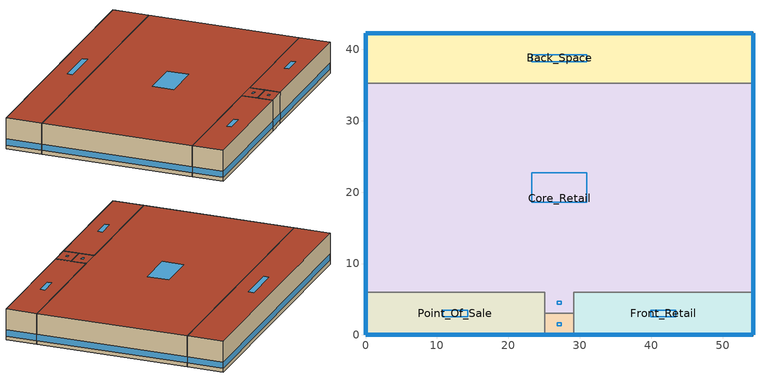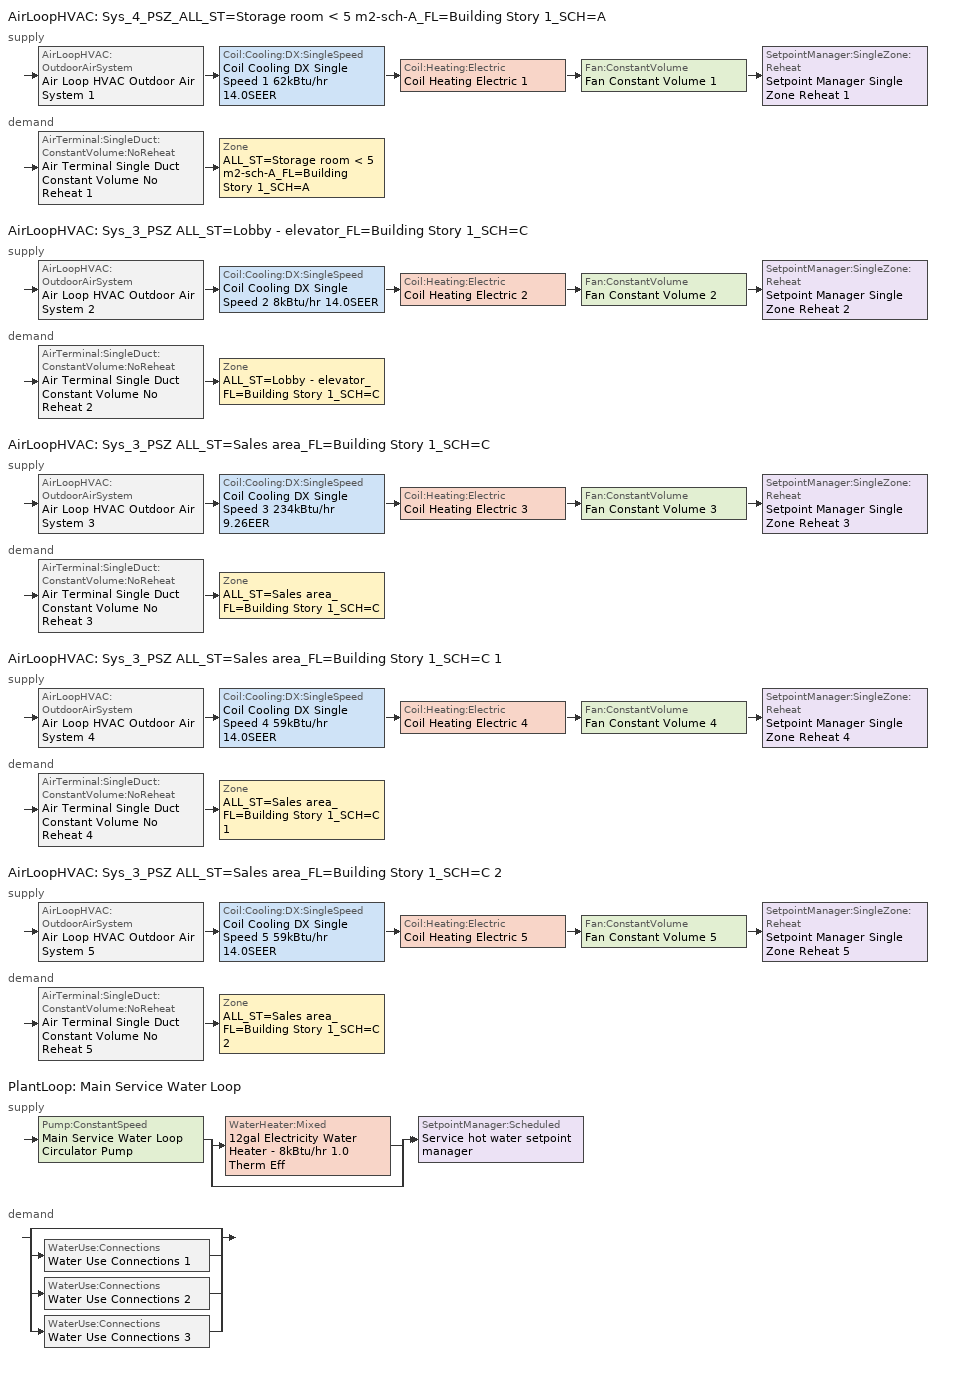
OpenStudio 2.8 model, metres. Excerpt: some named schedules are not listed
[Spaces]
Core_Retail
 floor ground: 54.27,35.27 54.27,6 29.14,6 29.14,3 25.14,3 25.14,6 0,6 0,35.27 z0
 wall outside: 54.27,6 54.27,35.27 / 0,35.27 0,6 z0:6.1
 wall to Back_Space: 54.27,35.27 0,35.27 z0:6.1
 wall to Front_Entry: 25.14,3 29.14,3 z0:6.1
 wall to Point_Of_Sale: 0,6 25.14,6 25.14,3 z0:6.1
 wall to Front_Retail: 29.14,3 29.14,6 54.27,6 z0:6.1
 window: 54.27,6.03 54.27,35.24 / 0,35.24 0,6.03 z0.76:1.98
 roof outside: 29.14,3 29.14,6 25.14,6 25.14,3 z6.1; 54.27,6 54.27,35.27 0,35.27 0,6 z6.1
 skylight: 27.42,4.29 27.42,4.71 26.85,4.71 26.85,4.29 z6.1; 30.97,18.57 30.97,22.7 23.3,22.7 23.3,18.57 z6.1
Back_Space
 floor ground: 54.27,42.27 54.27,35.27 0,35.27 0,42.27 z0
 wall outside: 54.27,35.27 54.27,42.27 0,42.27 0,35.27 z0:6.1
 window: 54.27,35.3 54.27,42.24 / 0,42.24 0,35.3 z0.76:1.99; 54.24,42.27 0.03,42.27 z0.76:1.98
 roof outside: 54.27,35.27 54.27,42.27 0,42.27 0,35.27 z6.1
 skylight: 30.97,38.28 30.97,39.26 23.3,39.26 23.3,38.28 z6.1
Front_Retail
 floor ground: 54.27,6 54.27,0 29.14,0 29.14,6 z0
 wall outside: 29.14,0 54.27,0 54.27,6 z0:6.1
 wall to Front_Entry: 29.14,3 29.14,0 z0:6.1
 window: 54.27,0.03 54.27,5.97 z0.76:1.99; 29.16,0 54.24,0 z0.76:1.98
 roof outside: 54.27,0 54.27,6 29.14,6 29.14,0 z6.1
 skylight: 43.48,2.58 43.48,3.42 39.93,3.42 39.93,2.58 z6.1
Point_Of_Sale
 floor ground: 25.14,6 25.14,0 0,0 0,6 z0
 wall outside: 0,6 0,0 25.14,0 z0:6.1
 wall to Front_Entry: 25.14,0 25.14,3 z0:6.1
 window: 0.03,0 25.11,0 z0.76:1.98; 0,5.97 0,0.03 z0.76:1.99
 roof outside: 25.14,0 25.14,6 0,6 0,0 z6.1
 skylight: 14.34,2.58 14.34,3.42 10.79,3.42 10.79,2.58 z6.1
Front_Entry
 floor ground: 29.14,3 29.14,0 25.14,0 25.14,3 z0
 wall outside: 25.14,0 29.14,0 z0:6.1
 window: 25.16,0 29.11,0 z0.76:2
 roof outside: 29.14,0 29.14,3 25.14,3 25.14,0 z6.1
 skylight: 27.42,1.29 27.42,1.71 26.85,1.71 26.85,1.29 z6.1
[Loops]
AirLoopHVAC 'Sys_4_PSZ_ALL_ST=Storage room < 5 m2-sch-A_FL=Building Story 1_SCH=A'
 supply: AirLoopHVAC:OutdoorAirSystem 'Air Loop HVAC Outdoor Air System 1' > Coil:Cooling:DX:SingleSpeed 'Coil Cooling DX Single Speed 1 62kBtu/hr 14.0SEER' > Coil:Heating:Electric 'Coil Heating Electric 1' > Fan:ConstantVolume 'Fan Constant Volume 1' > SetpointManager:SingleZone:Reheat 'Setpoint Manager Single Zone Reheat 1'
 demand: AirTerminal:SingleDuct:ConstantVolume:NoReheat 'Air Terminal Single Duct Constant Volume No Reheat 1' > Zone 'ALL_ST=Storage room < 5 m2-sch-A_FL=Building Story 1_SCH=A'
AirLoopHVAC 'Sys_3_PSZ ALL_ST=Lobby - elevator_FL=Building Story 1_SCH=C'
 supply: AirLoopHVAC:OutdoorAirSystem 'Air Loop HVAC Outdoor Air System 2' > Coil:Cooling:DX:SingleSpeed 'Coil Cooling DX Single Speed 2 8kBtu/hr 14.0SEER' > Coil:Heating:Electric 'Coil Heating Electric 2' > Fan:ConstantVolume 'Fan Constant Volume 2' > SetpointManager:SingleZone:Reheat 'Setpoint Manager Single Zone Reheat 2'
 demand: AirTerminal:SingleDuct:ConstantVolume:NoReheat 'Air Terminal Single Duct Constant Volume No Reheat 2' > Zone 'ALL_ST=Lobby - elevator_FL=Building Story 1_SCH=C'
AirLoopHVAC 'Sys_3_PSZ ALL_ST=Sales area_FL=Building Story 1_SCH=C'
 supply: AirLoopHVAC:OutdoorAirSystem 'Air Loop HVAC Outdoor Air System 3' > Coil:Cooling:DX:SingleSpeed 'Coil Cooling DX Single Speed 3 234kBtu/hr 9.26EER' > Coil:Heating:Electric 'Coil Heating Electric 3' > Fan:ConstantVolume 'Fan Constant Volume 3' > SetpointManager:SingleZone:Reheat 'Setpoint Manager Single Zone Reheat 3'
 demand: AirTerminal:SingleDuct:ConstantVolume:NoReheat 'Air Terminal Single Duct Constant Volume No Reheat 3' > Zone 'ALL_ST=Sales area_FL=Building Story 1_SCH=C'
AirLoopHVAC 'Sys_3_PSZ ALL_ST=Sales area_FL=Building Story 1_SCH=C 1'
 supply: AirLoopHVAC:OutdoorAirSystem 'Air Loop HVAC Outdoor Air System 4' > Coil:Cooling:DX:SingleSpeed 'Coil Cooling DX Single Speed 4 59kBtu/hr 14.0SEER' > Coil:Heating:Electric 'Coil Heating Electric 4' > Fan:ConstantVolume 'Fan Constant Volume 4' > SetpointManager:SingleZone:Reheat 'Setpoint Manager Single Zone Reheat 4'
 demand: AirTerminal:SingleDuct:ConstantVolume:NoReheat 'Air Terminal Single Duct Constant Volume No Reheat 4' > Zone 'ALL_ST=Sales area_FL=Building Story 1_SCH=C 1'
AirLoopHVAC 'Sys_3_PSZ ALL_ST=Sales area_FL=Building Story 1_SCH=C 2'
 supply: AirLoopHVAC:OutdoorAirSystem 'Air Loop HVAC Outdoor Air System 5' > Coil:Cooling:DX:SingleSpeed 'Coil Cooling DX Single Speed 5 59kBtu/hr 14.0SEER' > Coil:Heating:Electric 'Coil Heating Electric 5' > Fan:ConstantVolume 'Fan Constant Volume 5' > SetpointManager:SingleZone:Reheat 'Setpoint Manager Single Zone Reheat 5'
 demand: AirTerminal:SingleDuct:ConstantVolume:NoReheat 'Air Terminal Single Duct Constant Volume No Reheat 5' > Zone 'ALL_ST=Sales area_FL=Building Story 1_SCH=C 2'
PlantLoop 'Main Service Water Loop'
 supply: Pump:ConstantSpeed 'Main Service Water Loop Circulator Pump' > split
  | WaterHeater:Mixed '12gal Electricity Water Heater - 8kBtu/hr 1.0 Therm Eff'
  | bypass
  join > SetpointManager:Scheduled 'Service hot water setpoint manager'
 demand: split
  | bypass
  | WaterUse:Connections 'Water Use Connections 1'
  | WaterUse:Connections 'Water Use Connections 2'
  | WaterUse:Connections 'Water Use Connections 3'
[Site]
Kuujjuaq AP_QC_CAN: Latitude {deg}=58.1; Longitude {deg}=-68.417; Time Zone {hr}=-5; Elevation {m}=39.9; Terrain=City
[Building]
RetailStandalone-CAN_QC_Kuujjuaq.AP.719060_CWEC2016.epw: North Axis {deg}=0; Default Construction Set=BTAP-Mass at hdd = 8550.0; Standards Number of Stories=1; Standards Number of Above Ground Stories=1; Standards Building Type=NECB2017_RetailStandalone
[Site:WaterMainsTemperature]
Calculation Method=Correlation; Annual Average Outdoor Air Temperature {C}=-3.825; Maximum Difference In Monthly Average Outdoor Air Temperatures {deltaC}=36
[Site:GroundTemperature:BuildingSurface]
19.527, 19.502, 19.536, 19.598, 20.002, 21.64, 22.225, 22.375, 21.449, 20.121, 19.802, 19.633
[SizingPeriod:DesignDay] Barometric Pressure {Pa}=100847; Sky Clearness=0; Rain Indicator=0; Snow Indicator=0; Day of Month=21; Daylight Saving Time Indicator=0; Humidity Indicating Type=Wetbulb; Dry-Bulb Temperature Range Modifier Type=DefaultMultipliers
Name | Maximum Dry-Bulb Temperature {C} | Daily Dry-Bulb Temperature Range {deltaC} | Humidity Indicating Conditions at Maximum Dry-Bulb | Wind Speed {m/s} | Wind Direction {deg} | Month | Day Type | Solar Model Indicator | ASHRAE Taub | ASHRAE Taud
Kuujjuaq AP Ann Clg .4% Condns DB=>MWB | 24.1 | 10.3 | 16.2 | 4 | 210 | 7 | SummerDesignDay | ASHRAETau | 0.364 | 2.418
Kuujjuaq AP Ann Htg 99.6% Condns DB | -36.2 | 0 | -36.2 | 2.2 | 220 | 1 | WinterDesignDay | ASHRAEClearSky
[Material:NoMass] Roughness=Smooth; Thermal Absorptance=0.9; Solar Absorptance=0.7
Name | Thermal Resistance {m2-K/W} | Visible Absorptance
Typical Carpet Pad | 0.21648 | 0.8
Typical Insulation 1 | 6.78179 | 0.7
Typical Insulation 2 | 5.19354 | 0.7
Typical Insulation 3 | 8.26445 | 0.7
Typical Carpet Pad 2 | 2.57255 | 0.8
Typical Carpet Pad 3 | 4.69593 | 0.8
Typical Insulation 4 | 0.714268 | 0.7
Typical Insulation 5 | 0.714286 | 0.7
[Material]
Name | Roughness | Thickness {m} | Conductivity {W/m-K} | Density {kg/m3} | Specific Heat {J/kg-K} | Thermal Absorptance | Solar Absorptance | Visible Absorptance
100mm Normalweight concrete floor | MediumSmooth | 0.1016 | 2.31 | 2322 | 832
G01 13mm gypsum board | Smooth | 0.0127 | 0.16 | 800 | 1090 | 0.9 | 0.7 | 0.5
G05 25mm wood | MediumSmooth | 0.0254 | 0.15 | 608 | 1630 | 0.9 | 0.5 | 0.5
4 in. Normalweight Concrete Floor | MediumRough | 0.1016 | 2.31 | 2322 | 832 | 0.9 | 0.7 | 0.7
1IN Stucco | Smooth | 0.0253 | 0.6918 | 1858 | 837 | 0.9 | 0.7 | 0.92
8IN CONCRETE HW RefBldg | Rough | 0.2032 | 1.311 | 2240 | 836.8 | 0.9 | 0.7 | 0.7
1/2IN Gypsum | Smooth | 0.0127 | 0.16 | 784.9 | 830 | 0.9 | 0.4 | 0.4
Metal Roof Surface; F08 Metal surface | Smooth | 0.0008 | 45.28 | 7824 | 500 | 0.9 | 0.7 | 0.7
6 in. Normalweight Concrete Floor | MediumRough | 0.1524 | 2.31 | 2322 | 832 | 0.9 | 0.7 | 0.7
[Construction]
BTAP-Int-Floor: 100mm Normalweight concrete floor, Typical Carpet Pad
BTAP-Int-Wall: G01 13mm gypsum board, G01 13mm gypsum board
BTAP-Int-Ceiling: Typical Carpet Pad, 100mm Normalweight concrete floor
BTAP-Ext-DaylightDiffuser: SimpleGlazing
BTAP-Int-Door: G05 25mm wood
BTAP-Ext-Floor-Mass:U-0.142: Typical Insulation 1, 4 in. Normalweight Concrete Floor, Typical Carpet Pad
BTAP-Ext-Wall-Mass:U-0.183: 1IN Stucco, 8IN CONCRETE HW RefBldg, Typical Insulation 2, 1/2IN Gypsum
BTAP-Ext-Roof-Metal:U-0.12099999999999998: Metal Roof Surface, Typical Insulation 3
BTAP-Grnd-Floor-Mass:U-0.379: 6 in. Normalweight Concrete Floor, Typical Carpet Pad 2
BTAP-Grnd-Roof-Mass:U-0.21: 6 in. Normalweight Concrete Floor, Typical Carpet Pad 3
BTAP-Ext-Door:U-1.4: F08 Metal surface, Typical Insulation 4
BTAP-Ext-OverHeadDoor:U-1.4: Typical Insulation 5
BTAP-Ext-DaylightDiffuser:U=0.140 SHGC=0.600: SimpleGlazing:U=0.140 SHGC=0.600
[DefaultConstructionSet]
BTAP-Mass at hdd = 8550.0: Default Exterior Surface Constructions=BTAP-Mass at hdd = 8550.0; Default Interior Surface Constructions=Default Surface Constructions 2; Default Ground Contact Surface Constructions=BTAP-Mass at hdd = 8550.0 1; Default Exterior SubSurface Constructions=BTAP-Mass at hdd = 8550.0; Default Interior SubSurface Constructions=Default Sub Surface Constructions 2; Interior Partition Construction=BTAP-Int-Door
[DefaultSurfaceConstructions]
Name | Floor Construction | Wall Construction | Roof Ceiling Construction
Default Surface Constructions 2 | BTAP-Int-Floor | BTAP-Int-Wall | BTAP-Int-Ceiling
BTAP-Mass at hdd = 8550.0 | BTAP-Ext-Floor-Mass:U-0.142 | BTAP-Ext-Wall-Mass:U-0.183 | BTAP-Ext-Roof-Metal:U-0.12099999999999998
BTAP-Mass at hdd = 8550.0 1 | BTAP-Grnd-Floor-Mass:U-0.379 | BTAP-Grnd-Roof-Mass:U-0.21 | BTAP-Grnd-Roof-Mass:U-0.21
[DefaultSubSurfaceConstructions]
Name | Fixed Window Construction | Operable Window Construction | Door Construction | Glass Door Construction | Overhead Door Construction | Skylight Construction | Tubular Daylight Dome Construction | Tubular Daylight Diffuser Construction
Default Sub Surface Constructions 2 | BTAP-Ext-DaylightDiffuser | BTAP-Ext-DaylightDiffuser | BTAP-Int-Door
BTAP-Mass at hdd = 8550.0 | BTAP-Ext-DaylightDiffuser:U=0.140 SHGC=0.600 | BTAP-Ext-DaylightDiffuser:U=0.140 SHGC=0.600 | BTAP-Ext-Door:U-1.4 | BTAP-Ext-DaylightDiffuser:U=0.140 SHGC=0.600 | BTAP-Ext-OverHeadDoor:U-1.4 | BTAP-Ext-DaylightDiffuser:U=0.140 SHGC=0.600 | BTAP-Ext-DaylightDiffuser:U=0.140 SHGC=0.600 | BTAP-Ext-DaylightDiffuser:U=0.140 SHGC=0.600
[WindowMaterial:SimpleGlazingSystem] Solar Heat Gain Coefficient=0.6; Visible Transmittance=0.21
Name | U-Factor {W/m2-K}
SimpleGlazing | 2.2
SimpleGlazing:U=0.140 SHGC=0.600 | 1.4
[Space] Building Story=Building Story 1; Part of Total Floor Area=Yes
Name | Space Type | Thermal Zone
Core_Retail | Space Function Sales area | ALL_ST=Sales area_FL=Building Story 1_SCH=C
Back_Space | Space Function Storage room < 5 m2-sch-A | ALL_ST=Storage room < 5 m2-sch-A_FL=Building Story 1_SCH=A
Front_Retail | Space Function Sales area | ALL_ST=Sales area_FL=Building Story 1_SCH=C 1
Point_Of_Sale | Space Function Sales area | ALL_ST=Sales area_FL=Building Story 1_SCH=C 2
Front_Entry | Space Function Lobby - elevator | ALL_ST=Lobby - elevator_FL=Building Story 1_SCH=C
[BuildingStory]
Building Story 1: Nominal Z Coordinate {m}=0
[SpaceType] Standards Building Type=Space Function
Name | Default Schedule Set | Design Specification Outdoor Air Object | Standards Space Type
Space Function Storage room < 5 m2-sch-A | Space Function Storage room < 5 m2-sch-A Schedule Set | Space Function Storage room < 5 m2-sch-A Ventilation | Storage room < 5 m2-sch-A
Space Function Sales area | Space Function Sales area Schedule Set | Space Function Sales area Ventilation | Sales area
Space Function Lobby - elevator | Space Function Lobby - elevator Schedule Set | Space Function Lobby - elevator Ventilation | Lobby - elevator
[People:Definition] Number of People Calculation Method=People/Area; Fraction Radiant=0.3
Name | People per Space Floor Area {person/m2}
Space Function Lobby - elevator People Definition | 0.100036
Space Function Sales area People Definition | 0.0333454
Space Function Storage room < 5 m2-sch-A People Definition | 0.0100036
[People] Work Efficiency Schedule=Work Efficiency Schedule; Clothing Insulation Schedule=Clothing Schedule; Air Velocity Schedule=Air Velocity Schedule; Multiplier=1
Name | People Definition | Space or SpaceType
Space Function Lobby - elevator People | Space Function Lobby - elevator People Definition | Space Function Lobby - elevator
Space Function Sales area People | Space Function Sales area People Definition | Space Function Sales area
Space Function Storage room < 5 m2-sch-A People | Space Function Storage room < 5 m2-sch-A People Definition | Space Function Storage room < 5 m2-sch-A
[Lights:Definition] Design Level Calculation Method=Watts/Area; Fraction Radiant=0.5; Fraction Visible=0.2
Name | Watts per Space Floor Area {W/m2}
Space Function Lobby - elevator Lights Definition | 7.29994
Space Function Sales area Lights Definition | 13.0999
Space Function Storage room < 5 m2-sch-A Lights Definition | 10.3999
[Lights] Fraction Replaceable=1
Name | Lights Definition | Space or SpaceType
Space Function Lobby - elevator Lights | Space Function Lobby - elevator Lights Definition | Space Function Lobby - elevator
Space Function Sales area Lights | Space Function Sales area Lights Definition | Space Function Sales area
Space Function Storage room < 5 m2-sch-A Lights | Space Function Storage room < 5 m2-sch-A Lights Definition | Space Function Storage room < 5 m2-sch-A
[ElectricEquipment:Definition] Design Level Calculation Method=Watts/Area; Fraction Radiant=0.5
Name | Watts per Space Floor Area {W/m2}
Space Function Lobby - elevator Elec Equip Definition; Space Function Storage room < 5 m2-sch-A Elec Equip Definition | 1.00036
Space Function Sales area Elec Equip Definition | 2.50091
[ElectricEquipment]
Name | Electric Equipment Definition | Space or SpaceType
Space Function Lobby - elevator Elec Equip | Space Function Lobby - elevator Elec Equip Definition | Space Function Lobby - elevator
Space Function Sales area Elec Equip | Space Function Sales area Elec Equip Definition | Space Function Sales area
Space Function Storage room < 5 m2-sch-A Elec Equip | Space Function Storage room < 5 m2-sch-A Elec Equip Definition | Space Function Storage room < 5 m2-sch-A
[DesignSpecification:OutdoorAir] Outdoor Air Method=Sum; Outdoor Air Flow per Person {m3/s-person}=0; Outdoor Air Flow Rate {m3/s}=0; Outdoor Air Flow Air Changes per Hour {1/hr}=0
Name | Outdoor Air Flow per Floor Area {m3/s-m2}
Space Function Lobby - elevator Ventilation | 0.00404876
Space Function Sales area Ventilation | 0.0011684
Space Function Storage room < 5 m2-sch-A Ventilation | 0.0003556
[DefaultScheduleSet] People Activity Level Schedule=NECB-Activity; Infiltration Schedule=Always On
Name | Number of People Schedule | Lighting Schedule | Electric Equipment Schedule
Space Function Lobby - elevator Schedule Set | NECB-C-Occupancy | NECB-C-Lighting | NECB-C-Electric-Equipment
Space Function Sales area Schedule Set | NECB-C-Occupancy | NECB-C-Occupancy-NECB-C-Lighting-0.0-0.0-0.67-Light Ruleset | NECB-C-Electric-Equipment
Space Function Storage room < 5 m2-sch-A Schedule Set | NECB-A-Occupancy | NECB-A-Occupancy-NECB-A-Lighting-0.6-0.0-0.67-Light Ruleset | NECB-A-Electric-Equipment
[ThermostatSetpoint:DualSetpoint]
Name | Heating Setpoint Temperature Schedule | Cooling Setpoint Temperature Schedule
Space Function Lobby - elevator Thermostat 3; Space Function Sales area Thermostat 7; Space Function Sales area Thermostat 8; Space Function Sales area Thermostat 9 | NECB-C-Thermostat Setpoint-Heating | NECB-C-Thermostat Setpoint-Cooling
Space Function Storage room < 5 m2-sch-A Thermostat 3 | NECB-A-Thermostat Setpoint-Heating | NECB-A-Thermostat Setpoint-Cooling
[SpaceInfiltration:DesignFlowRate] Schedule=Always On Discrete; Design Flow Rate Calculation Method=Flow/ExteriorArea; Flow per Exterior Surface Area {m3/s-m2}=0.00025; Constant Term Coefficient=0; Temperature Term Coefficient=0; Velocity Term Coefficient=0.224; Velocity Squared Term Coefficient=0
Name | Space or SpaceType
Back_Space Infiltration | Back_Space
Core_Retail Infiltration | Core_Retail
Front_Entry Infiltration | Front_Entry
Front_Retail Infiltration | Front_Retail
Point_Of_Sale Infiltration | Point_Of_Sale
[ThermalZone] Use Ideal Air Loads=No
Name | Thermostat
ALL_ST=Lobby - elevator_FL=Building Story 1_SCH=C | Space Function Lobby - elevator Thermostat 3
ALL_ST=Sales area_FL=Building Story 1_SCH=C | Space Function Sales area Thermostat 7
ALL_ST=Storage room < 5 m2-sch-A_FL=Building Story 1_SCH=A | Space Function Storage room < 5 m2-sch-A Thermostat 3
ALL_ST=Sales area_FL=Building Story 1_SCH=C 1 | Space Function Sales area Thermostat 8
ALL_ST=Sales area_FL=Building Story 1_SCH=C 2 | Space Function Sales area Thermostat 9
[Sizing:Zone] Zone Cooling Design Supply Air Temperature Input Method=SupplyAirTemperature; Zone Cooling Design Supply Air Temperature {C}=13; Zone Cooling Design Supply Air Temperature Difference {deltaC}=11.11; Zone Heating Design Supply Air Temperature Input Method=SupplyAirTemperature; Zone Heating Design Supply Air Temperature {C}=43; Zone Heating Design Supply Air Temperature Difference {deltaC}=11.11; Zone Cooling Design Supply Air Humidity Ratio {kg-H2O/kg-air}=0.0085; Zone Heating Design Supply Air Humidity Ratio {kg-H2O/kg-air}=0.008; Zone Heating Sizing Factor=1.3; Zone Cooling Sizing Factor=1.1; Cooling Design Air Flow Method=DesignDay; Heating Design Air Flow Method=DesignDay; Account for Dedicated Outdoor Air System=No; Dedicated Outdoor Air System Control Strategy=NeutralSupplyAir; Dedicated Outdoor Air Low Setpoint Temperature for Design {C}=autosize; Dedicated Outdoor Air High Setpoint Temperature for Design {C}=autosize
ALL_ST=Lobby - elevator_FL=Building Story 1_SCH=C; ALL_ST=Sales area_FL=Building Story 1_SCH=C; ALL_ST=Storage room < 5 m2-sch-A_FL=Building Story 1_SCH=A; ALL_ST=Sales area_FL=Building Story 1_SCH=C 1; ALL_ST=Sales area_FL=Building Story 1_SCH=C 2
[Zone equipment]
ALL_ST=Lobby - elevator_FL=Building Story 1_SCH=C: Air Terminal Single Duct Constant Volume No Reheat 2, Zone HVAC Baseboard Convective Electric 2
ALL_ST=Sales area_FL=Building Story 1_SCH=C: Air Terminal Single Duct Constant Volume No Reheat 3, Zone HVAC Baseboard Convective Electric 3
ALL_ST=Storage room < 5 m2-sch-A_FL=Building Story 1_SCH=A: Air Terminal Single Duct Constant Volume No Reheat 1, Zone HVAC Baseboard Convective Electric 1
ALL_ST=Sales area_FL=Building Story 1_SCH=C 1: Air Terminal Single Duct Constant Volume No Reheat 4, Zone HVAC Baseboard Convective Electric 4
ALL_ST=Sales area_FL=Building Story 1_SCH=C 2: Air Terminal Single Duct Constant Volume No Reheat 5, Zone HVAC Baseboard Convective Electric 5
[AirLoopHVAC] Design Supply Air Flow Rate {m3/s}=AutoSize
Name | Availability Schedule
Sys_4_PSZ_ALL_ST=Storage room < 5 m2-sch-A_FL=Building Story 1_SCH=A | Sys_4_PSZ_ALL_ST=Storage room < 5 m2-sch-A_FL=Building Story 1_SCH=A Occ Sch
Sys_3_PSZ ALL_ST=Lobby - elevator_FL=Building Story 1_SCH=C | Sys_3_PSZ ALL_ST=Lobby - elevator_FL=Building Story 1_SCH=C Occ Sch
Sys_3_PSZ ALL_ST=Sales area_FL=Building Story 1_SCH=C | Sys_3_PSZ ALL_ST=Sales area_FL=Building Story 1_SCH=C Occ Sch
Sys_3_PSZ ALL_ST=Sales area_FL=Building Story 1_SCH=C 1 | Sys_3_PSZ ALL_ST=Sales area_FL=Building Story 1_SCH=C 1 Occ Sch
Sys_3_PSZ ALL_ST=Sales area_FL=Building Story 1_SCH=C 2 | Sys_3_PSZ ALL_ST=Sales area_FL=Building Story 1_SCH=C 2 Occ Sch
[Sizing:System] Type of Load to Size On=Sensible; Design Outdoor Air Flow Rate {m3/s}=Autosize; Central Heating Maximum System Air Flow Ratio=1; Preheat Design Temperature {C}=7; Preheat Design Humidity Ratio {kg-H2O/kg-Air}=0.008; Precool Design Temperature {C}=13; Precool Design Humidity Ratio {kg-H2O/kg-Air}=0.008; Central Cooling Design Supply Air Temperature {C}=13; Central Heating Design Supply Air Temperature {C}=43; Sizing Option=NonCoincident; 100% Outdoor Air in Cooling=No; 100% Outdoor Air in Heating=No; Central Cooling Design Supply Air Humidity Ratio {kg-H2O/kg-Air}=0.0085; Central Heating Design Supply Air Humidity Ratio {kg-H2O/kg-Air}=0.008; Cooling Design Air Flow Method=DesignDay; Cooling Design Air Flow Rate {m3/s}=0; Heating Design Air Flow Method=DesignDay; Heating Design Air Flow Rate {m3/s}=0; System Outdoor Air Method=ZoneSum; Zone Maximum Outdoor Air Fraction=1; Cooling Supply Air Flow Rate Per Floor Area {m3/s-m2}=0.00996765; Cooling Fraction of Autosized Cooling Supply Air Flow Rate=1; Cooling Supply Air Flow Rate Per Unit Cooling Capacity {m3/s-W}=3.94755e-05; Heating Supply Air Flow Rate Per Floor Area {m3/s-m2}=0.00996765; Heating Fraction of Autosized Heating Supply Air Flow Rate=1; Heating Fraction of Autosized Cooling Supply Air Flow Rate=1; Heating Supply Air Flow Rate Per Unit Heating Capacity {m3/s-W}=3.15882e-05; Cooling Design Capacity Method=CoolingDesignCapacity; Cooling Design Capacity {W}=autosize; Cooling Design Capacity Per Floor Area {W/m2}=234.7; Fraction of Autosized Cooling Design Capacity=1; Heating Design Capacity Method=HeatingDesignCapacity; Heating Design Capacity {W}=autosize; Heating Design Capacity Per Floor Area {W/m2}=157; Fraction of Autosized Heating Design Capacity=1; Central Cooling Capacity Control Method=OnOff
Sys_4_PSZ_ALL_ST=Storage room < 5 m2-sch-A_FL=Building Story 1_SCH=A; Sys_3_PSZ ALL_ST=Lobby - elevator_FL=Building Story 1_SCH=C; Sys_3_PSZ ALL_ST=Sales area_FL=Building Story 1_SCH=C; Sys_3_PSZ ALL_ST=Sales area_FL=Building Story 1_SCH=C 1; Sys_3_PSZ ALL_ST=Sales area_FL=Building Story 1_SCH=C 2
[Fan:ConstantVolume] Availability Schedule=Always On Discrete; Fan Total Efficiency=0.39975; Pressure Rise {Pa}=640; Maximum Flow Rate {m3/s}=AutoSize; Motor Efficiency=0.615
Fan Constant Volume 1; Fan Constant Volume 2; Fan Constant Volume 3; Fan Constant Volume 4; Fan Constant Volume 5
[Coil:Heating:Electric] Availability Schedule=Always On Discrete
Coil Heating Electric 1; Coil Heating Electric 2; Coil Heating Electric 3; Coil Heating Electric 4; Coil Heating Electric 5
[Coil:Cooling:DX:SingleSpeed] Availability Schedule=Always On Discrete; Rated Total Cooling Capacity {W}=autosize; Rated Sensible Heat Ratio=autosize; Rated Air Flow Rate {m3/s}=autosize; Rated Evaporator Fan Power Per Volume Flow Rate {W/(m3/s)}=773.3; Total Cooling Capacity Function of Temperature Curve=DXCOOL-NECB2011-REF-CAPFT; Total Cooling Capacity Function of Flow Fraction Curve=DXCOOL-NECB2011-REF-CAPFFLOW; Energy Input Ratio Function of Temperature Curve=DXCOOL-NECB2011-REF-COOLEIRFT; Energy Input Ratio Function of Flow Fraction Curve=DXCOOL-NECB2011-REF-COOLEIRFFLOW; Part Load Fraction Correlation Curve=DXCOOL-NECB2011-REF-COOLPLFFPLR; Condenser Type=AirCooled; Evaporative Condenser Effectiveness=0; Evaporative Condenser Air Flow Rate {m3/s}=Autosize; Evaporative Condenser Pump Rated Power Consumption {W}=Autosize; Crankcase Heater Capacity {W}=0; Maximum Outdoor Dry-Bulb Temperature for Crankcase Heater Operation {C}=0; Basin Heater Capacity {W/K}=0; Basin Heater Setpoint Temperature {C}=10
Name | Rated COP {W/W}
Coil Cooling DX Single Speed 1 62kBtu/hr 14.0SEER; Coil Cooling DX Single Speed 2 8kBtu/hr 14.0SEER; Coil Cooling DX Single Speed 4 59kBtu/hr 14.0SEER; Coil Cooling DX Single Speed 5 59kBtu/hr 14.0SEER | 4.11713
Coil Cooling DX Single Speed 3 234kBtu/hr 9.26EER | 3.21949
[Controller:OutdoorAir] Minimum Outdoor Air Flow Rate {m3/s}=autosize; Maximum Outdoor Air Flow Rate {m3/s}=Autosize; Economizer Control Action Type=ModulateFlow; Lockout Type=NoLockout; Minimum Limit Type=FixedMinimum; High Humidity Control=No; Heat Recovery Bypass Control Type=BypassWhenOAFlowGreaterThanMinimum
Name | Economizer Control Type | Economizer Maximum Limit Dry-Bulb Temperature {C} | Economizer Maximum Limit Enthalpy {J/kg} | Economizer Minimum Limit Dry-Bulb Temperature {C} | Minimum Outdoor Air Schedule | Controller Mechanical Ventilation
Controller Outdoor Air 1 | NoEconomizer | 28 | 64000 | -100 | Sys_4_PSZ_ALL_ST=Storage room < 5 m2-sch-A_FL=Building Story 1_SCH=A Occ Sch | Controller Mechanical Ventilation 1
Controller Outdoor Air 2 | NoEconomizer | 28 | 64000 | -100 | Sys_3_PSZ ALL_ST=Lobby - elevator_FL=Building Story 1_SCH=C Occ Sch | Controller Mechanical Ventilation 2
Controller Outdoor Air 3 | DifferentialEnthalpy |  |  |  | Sys_3_PSZ ALL_ST=Sales area_FL=Building Story 1_SCH=C Occ Sch | Controller Mechanical Ventilation 3
Controller Outdoor Air 4 | NoEconomizer | 28 | 64000 | -100 | Sys_3_PSZ ALL_ST=Sales area_FL=Building Story 1_SCH=C 1 Occ Sch | Controller Mechanical Ventilation 4
Controller Outdoor Air 5 | NoEconomizer | 28 | 64000 | -100 | Sys_3_PSZ ALL_ST=Sales area_FL=Building Story 1_SCH=C 2 Occ Sch | Controller Mechanical Ventilation 5
[Controller:MechanicalVentilation] Availability Schedule=Always On Discrete; System Outdoor Air Method=ZoneSum
Controller Mechanical Ventilation 1; Controller Mechanical Ventilation 2; Controller Mechanical Ventilation 3; Controller Mechanical Ventilation 4; Controller Mechanical Ventilation 5
[AirLoopHVAC:OutdoorAirSystem]
Name | Controller
Air Loop HVAC Outdoor Air System 1 | Controller Outdoor Air 1
Air Loop HVAC Outdoor Air System 2 | Controller Outdoor Air 2
Air Loop HVAC Outdoor Air System 3 | Controller Outdoor Air 3
Air Loop HVAC Outdoor Air System 4 | Controller Outdoor Air 4
Air Loop HVAC Outdoor Air System 5 | Controller Outdoor Air 5
[SetpointManager:SingleZone:Reheat] Minimum Supply Air Temperature {C}=13; Maximum Supply Air Temperature {C}=43
Name | Control Zone
Setpoint Manager Single Zone Reheat 1 | ALL_ST=Storage room < 5 m2-sch-A_FL=Building Story 1_SCH=A
Setpoint Manager Single Zone Reheat 2 | ALL_ST=Lobby - elevator_FL=Building Story 1_SCH=C
Setpoint Manager Single Zone Reheat 3 | ALL_ST=Sales area_FL=Building Story 1_SCH=C
Setpoint Manager Single Zone Reheat 4 | ALL_ST=Sales area_FL=Building Story 1_SCH=C 1
Setpoint Manager Single Zone Reheat 5 | ALL_ST=Sales area_FL=Building Story 1_SCH=C 2
[AirTerminal:SingleDuct:ConstantVolume:NoReheat] Availability Schedule=Always On Discrete; Maximum Air Flow Rate {m3/s}=AutoSize
Air Terminal Single Duct Constant Volume No Reheat 1; Air Terminal Single Duct Constant Volume No Reheat 2; Air Terminal Single Duct Constant Volume No Reheat 3; Air Terminal Single Duct Constant Volume No Reheat 4; Air Terminal Single Duct Constant Volume No Reheat 5
[ZoneHVAC:Baseboard:Convective:Electric] Availability Schedule=Always On Discrete; Nominal Capacity {W}=autosize; Efficiency=1
Zone HVAC Baseboard Convective Electric 1; Zone HVAC Baseboard Convective Electric 2; Zone HVAC Baseboard Convective Electric 3; Zone HVAC Baseboard Convective Electric 4; Zone HVAC Baseboard Convective Electric 5
[PlantLoop]
Main Service Water Loop: Glycol Concentration=0; Maximum Loop Temperature {C}=60; Minimum Loop Temperature {C}=10; Plant Loop Volume {m3}=Autocalculate; Load Distribution Scheme=Optimal
[Sizing:Plant]
Main Service Water Loop: Loop Type=Heating; Design Loop Exit Temperature {C}=60; Loop Design Temperature Difference {deltaC}=5; Sizing Option=NonCoincident; Zone Timesteps in Averaging Window=1; Coincident Sizing Factor Mode=None
[SetpointManager:Scheduled]
Service hot water setpoint manager: Control Variable=Temperature; Schedule=Service Water Loop Temp - 140F
[Pump:ConstantSpeed]
Main Service Water Loop Circulator Pump: Rated Flow Rate {m3/s}=autosize; Rated Pump Head {Pa}=124.48; Rated Power Consumption {W}=autosize; Motor Efficiency=0.7; Fraction of Motor Inefficiencies to Fluid Stream=0; Pump Control Type=Intermittent; Design Power Sizing Method=PowerPerFlowPerPressure; Design Electric Power per Unit Flow Rate {W/(m3/s)}=348701.1; Design Shaft Power per Unit Flow Rate per Unit Head {W-s/m3-Pa}=1.28205
[WaterHeater:Mixed]
12gal Electricity Water Heater - 8kBtu/hr 1.0 Therm Eff: Tank Volume {m3}=0.0460675; Setpoint Temperature Schedule=Service Water Loop Temp - 140F; Deadband Temperature Difference {deltaC}=2; Maximum Temperature Limit {C}=60; Heater Control Type=Cycle; Heater Maximum Capacity {W}=2407.03; Heater Fuel Type=Electricity; Heater Thermal Efficiency=1; Off Cycle Parasitic Fuel Consumption Rate {W}=12.4494; Off Cycle Parasitic Fuel Type=Electricity; Off Cycle Parasitic Heat Fraction to Tank=0.8; On Cycle Parasitic Fuel Consumption Rate {W}=12.4494; On Cycle Parasitic Fuel Type=Electricity; On Cycle Parasitic Heat Fraction to Tank=0; Ambient Temperature Indicator=Schedule; Ambient Temperature Schedule=Water Heater Ambient Temp Schedule - 70f; Off Cycle Loss Coefficient to Ambient Temperature {W/K}=1.26549; On Cycle Loss Coefficient to Ambient Temperature {W/K}=1.26549; Use Side Effectiveness=1; Source Side Effectiveness=1; Use Side Design Flow Rate {m3/s}=autosize; Source Side Design Flow Rate {m3/s}=autosize; Indirect Water Heating Recovery Time {hr}=1.5; Source Side Flow Control Mode=IndirectHeatPrimarySetpoint
[WaterUse:Connections]
Name | Water Use Equipment Name 1
Water Use Connections 1 | Core_retail Service Water Use 0.18gal/min
Water Use Connections 2 | Front_retail Service Water Use 0.02gal/min
Water Use Connections 3 | Point_of_sale Service Water Use 0.02gal/min
[WaterUse:Equipment:Definition]
Name | Peak Flow Rate {m3/s} | Target Temperature Schedule | Sensible Fraction Schedule | Latent Fraction Schedule
Core_retail Service Water Use Def 0.18gal/min | 1.13341e-05 | Schedule Ruleset 5 | Schedule Ruleset 3 | Schedule Ruleset 4
Front_retail Service Water Use Def 0.02gal/min | 1.06798e-06 | Schedule Ruleset 8 | Schedule Ruleset 6 | Schedule Ruleset 7
Point_of_sale Service Water Use Def 0.02gal/min | 1.06798e-06 | Schedule Ruleset 11 | Schedule Ruleset 9 | Schedule Ruleset 10
[WaterUse:Equipment] Flow Rate Fraction Schedule=NECB-C-Service Water Heating
Name | Water Use Equipment Definition | Space
Core_retail Service Water Use 0.18gal/min | Core_retail Service Water Use Def 0.18gal/min | Core_Retail
Front_retail Service Water Use 0.02gal/min | Front_retail Service Water Use Def 0.02gal/min | Front_Retail
Point_of_sale Service Water Use 0.02gal/min | Point_of_sale Service Water Use Def 0.02gal/min | Point_Of_Sale
[HeatExchanger:AirToAir:SensibleAndLatent] Availability Schedule=Always On Discrete; Nominal Supply Air Flow Rate {m3/s}=autosize; Sensible Effectiveness at 100% Heating Air Flow=0.5; Latent Effectiveness at 100% Heating Air Flow=0.5; Sensible Effectiveness at 75% Heating Air Flow=0.5; Latent Effectiveness at 75% Heating Air Flow=0.5; Sensible Effectiveness at 100% Cooling Air Flow=0.5; Latent Effectiveness at 100% Cooling Air Flow=0.5; Sensible Effectiveness at 75% Cooling Air Flow=0.5; Latent Effectiveness at 75% Cooling Air Flow=0.5; Supply Air Outlet Temperature Control=Yes; Heat Exchanger Type=Rotary; Frost Control Type=ExhaustOnly; Threshold Temperature {C}=-23.3; Initial Defrost Time Fraction=0.167; Rate of Defrost Time Fraction Increase {1/K}=1.44; Economizer Lockout=Yes
Name | Nominal Electric Power {W}
Sys_3_PSZ ALL_ST=Lobby - elevator_FL=Building Story 1_SCH=C ERV | 84.8598
Sys_3_PSZ ALL_ST=Sales area_FL=Building Story 1_SCH=C ERV | 1391.73
Sys_3_PSZ ALL_ST=Sales area_FL=Building Story 1_SCH=C 1 ERV; Sys_3_PSZ ALL_ST=Sales area_FL=Building Story 1_SCH=C 2 ERV | 176.428
Sys_4_PSZ_ALL_ST=Storage room < 5 m2-sch-A_FL=Building Story 1_SCH=A ERV | 146.926
[SetpointManager:OutdoorAirPretreat] Minimum Setpoint Temperature {C}=-99; Maximum Setpoint Temperature {C}=99; Minimum Setpoint Humidity Ratio {kgWater/kgDryAir}=1e-05; Maximum Setpoint Humidity Ratio {kgWater/kgDryAir}=1
Setpoint Manager Outdoor Air Pretreat 1; Setpoint Manager Outdoor Air Pretreat 2; Setpoint Manager Outdoor Air Pretreat 3; Setpoint Manager Outdoor Air Pretreat 4; Setpoint Manager Outdoor Air Pretreat 5
[AvailabilityManager:NightCycle] Control Type=CycleOnAny; Thermostat Tolerance {deltaC}=1; Cycling Run Time {s}=3600
Availability Manager Night Cycle 1; Availability Manager Night Cycle 2; Availability Manager Night Cycle 3; Availability Manager Night Cycle 4; Availability Manager Night Cycle 5
[Schedule:Ruleset]
Name | Default Day Schedule | Summer Design Day Schedule | Winter Design Day Schedule
Clothing Schedule | Clothing Schedule Default Winter Clothes
Air Velocity Schedule | Air Velocity Schedule Default
Work Efficiency Schedule | Work Efficiency Schedule Default
NECB-C-Occupancy | NECB-C-Occupancy Default
NECB-Activity | NECB-Activity Default | NECB-Activity Summer Design Day | NECB-Activity Winter Design Day
NECB-C-Lighting | NECB-C-Lighting Default
NECB-C-Electric-Equipment | NECB-C-Electric-Equipment Default
Always On | Always On Default
NECB-C-Thermostat Setpoint-Heating | NECB-C-Thermostat Setpoint-Heating Default
NECB-C-Thermostat Setpoint-Cooling | NECB-C-Thermostat Setpoint-Cooling Default
NECB-C-Occupancy-NECB-C-Lighting-0.0-0.0-0.67-Light Ruleset | NECB-C-Occupancy-NECB-C-Lighting-0.0-0.0-0.67-Light Default
NECB-A-Occupancy | NECB-A-Occupancy Default
NECB-A-Occupancy-NECB-A-Lighting-0.6-0.0-0.67-Light Ruleset | NECB-A-Occupancy-NECB-A-Lighting-0.6-0.0-0.67-Light Default
NECB-A-Electric-Equipment | NECB-A-Electric-Equipment Default
NECB-A-Thermostat Setpoint-Heating | NECB-A-Thermostat Setpoint-Heating Default
NECB-A-Thermostat Setpoint-Cooling | NECB-A-Thermostat Setpoint-Cooling Default
Service Water Loop Temp - 140F | Service Water Loop Temp - 140F Default
Water Heater Ambient Temp Schedule - 70f | Water Heater Ambient Temp Schedule - 70f Default
Schedule Ruleset 3 | Schedule Day 5
Schedule Ruleset 4 | Schedule Day 6
Schedule Ruleset 5 | Schedule Day 7
NECB-C-Service Water Heating | NECB-C-Service Water Heating Default
Schedule Ruleset 6 | Schedule Day 8
Schedule Ruleset 7 | Schedule Day 9
Schedule Ruleset 8 | Schedule Day 10
Schedule Ruleset 9 | Schedule Day 11
Schedule Ruleset 10 | Schedule Day 12
Schedule Ruleset 11 | Schedule Day 13
Sys_3_PSZ ALL_ST=Lobby - elevator_FL=Building Story 1_SCH=C Occ Sch | Sys_3_PSZ ALL_ST=Lobby - elevator_FL=Building Story 1_SCH=C Occ Sch Default | Sys_3_PSZ ALL_ST=Lobby - elevator_FL=Building Story 1_SCH=C Occ Sch Summer Design Day | Sys_3_PSZ ALL_ST=Lobby - elevator_FL=Building Story 1_SCH=C Occ Sch Winter Design Day
Sys_3_PSZ ALL_ST=Sales area_FL=Building Story 1_SCH=C Occ Sch | Sys_3_PSZ ALL_ST=Sales area_FL=Building Story 1_SCH=C Occ Sch Default | Sys_3_PSZ ALL_ST=Sales area_FL=Building Story 1_SCH=C Occ Sch Summer Design Day | Sys_3_PSZ ALL_ST=Sales area_FL=Building Story 1_SCH=C Occ Sch Winter Design Day
Sys_3_PSZ ALL_ST=Sales area_FL=Building Story 1_SCH=C 1 Occ Sch | Sys_3_PSZ ALL_ST=Sales area_FL=Building Story 1_SCH=C 1 Occ Sch Default | Sys_3_PSZ ALL_ST=Sales area_FL=Building Story 1_SCH=C 1 Occ Sch Summer Design Day | Sys_3_PSZ ALL_ST=Sales area_FL=Building Story 1_SCH=C 1 Occ Sch Winter Design Day
Sys_3_PSZ ALL_ST=Sales area_FL=Building Story 1_SCH=C 2 Occ Sch | Sys_3_PSZ ALL_ST=Sales area_FL=Building Story 1_SCH=C 2 Occ Sch Default | Sys_3_PSZ ALL_ST=Sales area_FL=Building Story 1_SCH=C 2 Occ Sch Summer Design Day | Sys_3_PSZ ALL_ST=Sales area_FL=Building Story 1_SCH=C 2 Occ Sch Winter Design Day
Sys_4_PSZ_ALL_ST=Storage room < 5 m2-sch-A_FL=Building Story 1_SCH=A Occ Sch | Sys_4_PSZ_ALL_ST=Storage room < 5 m2-sch-A_FL=Building Story 1_SCH=A Occ Sch Default | Sys_4_PSZ_ALL_ST=Storage room < 5 m2-sch-A_FL=Building Story 1_SCH=A Occ Sch Summer Design Day | Sys_4_PSZ_ALL_ST=Storage room < 5 m2-sch-A_FL=Building Story 1_SCH=A Occ Sch Winter Design Day
[Schedule:Day]
Clothing Schedule Default Winter Clothes; Always On Default; Sys_3_PSZ ALL_ST=Lobby - elevator_FL=Building Story 1_SCH=C Occ Sch Winter Design Day; Sys_3_PSZ ALL_ST=Lobby - elevator_FL=Building Story 1_SCH=C Occ Sch Summer Design Day; Sys_3_PSZ ALL_ST=Sales area_FL=Building Story 1_SCH=C Occ Sch Winter Design Day; Sys_3_PSZ ALL_ST=Sales area_FL=Building Story 1_SCH=C Occ Sch Summer Design Day; Sys_3_PSZ ALL_ST=Sales area_FL=Building Story 1_SCH=C 1 Occ Sch Winter Design Day; Sys_3_PSZ ALL_ST=Sales area_FL=Building Story 1_SCH=C 1 Occ Sch Summer Design Day; Sys_3_PSZ ALL_ST=Sales area_FL=Building Story 1_SCH=C 2 Occ Sch Winter Design Day; Sys_3_PSZ ALL_ST=Sales area_FL=Building Story 1_SCH=C 2 Occ Sch Summer Design Day; Sys_4_PSZ_ALL_ST=Storage room < 5 m2-sch-A_FL=Building Story 1_SCH=A Occ Sch Winter Design Day; Sys_4_PSZ_ALL_ST=Storage room < 5 m2-sch-A_FL=Building Story 1_SCH=A Occ Sch Summer Design Day: 24, 0, 1
Air Velocity Schedule Default; Schedule Day 5; Schedule Day 8; Schedule Day 11: 24, 0, 0.2
Work Efficiency Schedule Default: 24, 0, 0
NECB-C-Occupancy Default; NECB-C-Occupancy Default|Wkdy Day: 8, 0, 0, 9, 0, 0.1, 10, 0, 0.2, 12, 0, 0.5, 16, 0, 0.7, 17, 0, 0.8, 18, 0, 0.7, 19, 0, 0.5, 21, 0, 0.3, 24, 0, 0
NECB-Activity Default; NECB-Activity Winter Design Day; NECB-Activity Summer Design Day: 24, 0, 130
NECB-C-Lighting Default; NECB-C-Electric-Equipment Default; NECB-C-Occupancy-NECB-C-Lighting-0.0-0.0-0.67-Light Default: 8, 0, 0.05, 9, 0, 0.5, 19, 0, 0.9, 20, 0, 0.6, 21, 0, 0.5, 24, 0, 0.05
NECB-C-Thermostat Setpoint-Heating Default; NECB-C-Thermostat Setpoint-Heating Default|Wkdy Day; NECB-C-Thermostat Setpoint-Heating Sat Day: 7, 0, 18, 8, 0, 20, 21, 0, 22, 24, 0, 18
NECB-C-Thermostat Setpoint-Heating Sun|Hol Day: 9, 0, 18, 10, 0, 20, 19, 0, 22, 24, 0, 18
NECB-C-Thermostat Setpoint-Cooling Default; NECB-C-Thermostat Setpoint-Cooling Default|Wkdy Day; NECB-C-Thermostat Setpoint-Cooling Sat Day: 7, 0, 35, 21, 0, 24, 24, 0, 35
NECB-C-Thermostat Setpoint-Cooling Sun|Hol Day: 7, 0, 35, 19, 0, 24, 24, 0, 35
NECB-A-Occupancy Default: 7, 0, 0, 8, 0, 0.1, 9, 0, 0.7, 12, 0, 0.9, 14, 0, 0.5, 17, 0, 0.9, 18, 0, 0.7, 19, 0, 0.3, 23, 0, 0.1, 24, 0, 0
NECB-A-Occupancy-NECB-A-Lighting-0.6-0.0-0.67-Light Default: 7, 0, 0.0299, 8, 0, 0.1794, 9, 0, 0.8, 12, 0, 0.9, 14, 0, 0.5382, 17, 0, 0.9, 18, 0, 0.8, 19, 0, 0.299, 21, 0, 0.1794, 23, 0, 0.0598, 24, 0, 0.0299
NECB-A-Electric-Equipment Default: 7, 0, 0.2, 8, 0, 0.3, 9, 0, 0.8, 18, 0, 0.9, 19, 0, 0.5, 21, 0, 0.3, 24, 0, 0.2
NECB-A-Thermostat Setpoint-Heating Default; NECB-A-Thermostat Setpoint-Heating Default|Wkdy Day: 6, 0, 18, 7, 0, 20, 21, 0, 22, 24, 0, 18
NECB-A-Thermostat Setpoint-Heating Sat Day; NECB-A-Thermostat Setpoint-Heating Sun|Hol Day: 24, 0, 18
NECB-A-Thermostat Setpoint-Cooling Default; NECB-A-Thermostat Setpoint-Cooling Default|Wkdy Day: 6, 0, 35, 21, 0, 24, 24, 0, 35
NECB-A-Thermostat Setpoint-Cooling Sat Day; NECB-A-Thermostat Setpoint-Cooling Sun|Hol Day: 24, 0, 35
Service Water Loop Temp - 140F Default; Schedule Day 7; Schedule Day 10; Schedule Day 13: 24, 0, 60
Water Heater Ambient Temp Schedule - 70f Default: 24, 0, 21.1111
Schedule Day 6; Schedule Day 9; Schedule Day 12: 24, 0, 0.05
NECB-C-Service Water Heating Default: 8, 0, 0.05, 9, 0, 0.1, 10, 0, 0.2, 11, 0, 0.3, 12, 0, 0.4, 16, 0, 0.8, 17, 0, 0.6, 18, 0, 0.4, 19, 0, 0.3, 21, 0, 0.2, 24, 0, 0.05
Sys_3_PSZ ALL_ST=Lobby - elevator_FL=Building Story 1_SCH=C Occ Sch Default; Sys_3_PSZ ALL_ST=Sales area_FL=Building Story 1_SCH=C Occ Sch Default; Sys_3_PSZ ALL_ST=Sales area_FL=Building Story 1_SCH=C 1 Occ Sch Default; Sys_3_PSZ ALL_ST=Sales area_FL=Building Story 1_SCH=C 2 Occ Sch Default: 9, 0, 0, 21, 0, 1, 24, 0, 0
Sys_4_PSZ_ALL_ST=Storage room < 5 m2-sch-A_FL=Building Story 1_SCH=A Occ Sch Default: 8, 0, 0, 19, 0, 1, 24, 0, 0
[Schedule:Rule] Date Specification Type=DateRange; Start Day=1
Name | Schedule Ruleset | Rule Order | Day Schedule | Start Month | End Month | End Day | Apply Monday | Apply Tuesday | Apply Wednesday | Apply Thursday | Apply Friday | Apply Saturday | Apply Sunday
Schedule Rule 1 | Clothing Schedule | 0 | Clothing Schedule Summer Clothes | 5 | 9 | 30
Schedule Rule 2 | NECB-C-Occupancy | 2 | NECB-C-Occupancy Default|Wkdy Day | 1 | 12 | 31 | Yes | Yes | Yes | Yes | Yes
Schedule Rule 3 | NECB-C-Occupancy | 1 | NECB-C-Occupancy Sat Day | 1 | 12 | 31 |  |  |  |  |  | Yes
Schedule Rule 4 | NECB-C-Occupancy | 0 | NECB-C-Occupancy Sun|Hol Day | 1 | 12 | 31 |  |  |  |  |  |  | Yes
Schedule Rule 5 | NECB-C-Lighting | 2 | NECB-C-Lighting Default|Wkdy Day | 1 | 12 | 31 | Yes | Yes | Yes | Yes | Yes
Schedule Rule 6 | NECB-C-Lighting | 1 | NECB-C-Lighting Sat Day | 1 | 12 | 31 |  |  |  |  |  | Yes
Schedule Rule 7 | NECB-C-Lighting | 0 | NECB-C-Lighting Sun|Hol Day | 1 | 12 | 31 |  |  |  |  |  |  | Yes
Schedule Rule 8 | NECB-C-Electric-Equipment | 2 | NECB-C-Electric-Equipment Default|Wkdy Day | 1 | 12 | 31 | Yes | Yes | Yes | Yes | Yes
Schedule Rule 9 | NECB-C-Electric-Equipment | 1 | NECB-C-Electric-Equipment Sat Day | 1 | 12 | 31 |  |  |  |  |  | Yes
Schedule Rule 10 | NECB-C-Electric-Equipment | 0 | NECB-C-Electric-Equipment Sun|Hol Day | 1 | 12 | 31 |  |  |  |  |  |  | Yes
Schedule Rule 11 | NECB-C-Thermostat Setpoint-Heating | 2 | NECB-C-Thermostat Setpoint-Heating Default|Wkdy Day | 1 | 12 | 31 | Yes | Yes | Yes | Yes | Yes
Schedule Rule 12 | NECB-C-Thermostat Setpoint-Heating | 1 | NECB-C-Thermostat Setpoint-Heating Sat Day | 1 | 12 | 31 |  |  |  |  |  | Yes
Schedule Rule 13 | NECB-C-Thermostat Setpoint-Heating | 0 | NECB-C-Thermostat Setpoint-Heating Sun|Hol Day | 1 | 12 | 31 |  |  |  |  |  |  | Yes
Schedule Rule 14 | NECB-C-Thermostat Setpoint-Cooling | 2 | NECB-C-Thermostat Setpoint-Cooling Default|Wkdy Day | 1 | 12 | 31 | Yes | Yes | Yes | Yes | Yes
Schedule Rule 15 | NECB-C-Thermostat Setpoint-Cooling | 1 | NECB-C-Thermostat Setpoint-Cooling Sat Day | 1 | 12 | 31 |  |  |  |  |  | Yes
Schedule Rule 16 | NECB-C-Thermostat Setpoint-Cooling | 0 | NECB-C-Thermostat Setpoint-Cooling Sun|Hol Day | 1 | 12 | 31 |  |  |  |  |  |  | Yes
Schedule Rule 17 | NECB-C-Occupancy-NECB-C-Lighting-0.0-0.0-0.67-Light Ruleset | 2 | NECB-C-Occupancy-NECB-C-Lighting-0.0-0.0-0.67-Default|Wkdy-Light Day | 1 | 12 | 31 | Yes | Yes | Yes | Yes | Yes
Schedule Rule 18 | NECB-C-Occupancy-NECB-C-Lighting-0.0-0.0-0.67-Light Ruleset | 1 | NECB-C-Occupancy-NECB-C-Lighting-0.0-0.0-0.67-Sat-Light Day | 1 | 12 | 31 |  |  |  |  |  | Yes
Schedule Rule 19 | NECB-C-Occupancy-NECB-C-Lighting-0.0-0.0-0.67-Light Ruleset | 0 | NECB-C-Occupancy-NECB-C-Lighting-0.0-0.0-0.67-Sun|Hol-Light Day | 1 | 12 | 31 |  |  |  |  |  |  | Yes
Schedule Rule 20 | NECB-A-Occupancy | 2 | NECB-A-Occupancy Default|Wkdy Day | 1 | 12 | 31 | Yes | Yes | Yes | Yes | Yes
Schedule Rule 21 | NECB-A-Occupancy | 1 | NECB-A-Occupancy Sat Day | 1 | 12 | 31 |  |  |  |  |  | Yes
Schedule Rule 22 | NECB-A-Occupancy | 0 | NECB-A-Occupancy Sun|Hol Day | 1 | 12 | 31 |  |  |  |  |  |  | Yes
Schedule Rule 23 | NECB-A-Occupancy-NECB-A-Lighting-0.6-0.0-0.67-Light Ruleset | 2 | NECB-A-Occupancy-NECB-A-Lighting-0.6-0.0-0.67-Default|Wkdy-Light Day | 1 | 12 | 31 | Yes | Yes | Yes | Yes | Yes
Schedule Rule 24 | NECB-A-Occupancy-NECB-A-Lighting-0.6-0.0-0.67-Light Ruleset | 1 | NECB-A-Occupancy-NECB-A-Lighting-0.6-0.0-0.67-Sat-Light Day | 1 | 12 | 31 |  |  |  |  |  | Yes
Schedule Rule 25 | NECB-A-Occupancy-NECB-A-Lighting-0.6-0.0-0.67-Light Ruleset | 0 | NECB-A-Occupancy-NECB-A-Lighting-0.6-0.0-0.67-Sun|Hol-Light Day | 1 | 12 | 31 |  |  |  |  |  |  | Yes
Schedule Rule 26 | NECB-A-Electric-Equipment | 2 | NECB-A-Electric-Equipment Default|Wkdy Day | 1 | 12 | 31 | Yes | Yes | Yes | Yes | Yes
Schedule Rule 27 | NECB-A-Electric-Equipment | 1 | NECB-A-Electric-Equipment Sat Day | 1 | 12 | 31 |  |  |  |  |  | Yes
Schedule Rule 28 | NECB-A-Electric-Equipment | 0 | NECB-A-Electric-Equipment Sun|Hol Day | 1 | 12 | 31 |  |  |  |  |  |  | Yes
Schedule Rule 29 | NECB-A-Thermostat Setpoint-Heating | 2 | NECB-A-Thermostat Setpoint-Heating Default|Wkdy Day | 1 | 12 | 31 | Yes | Yes | Yes | Yes | Yes
Schedule Rule 30 | NECB-A-Thermostat Setpoint-Heating | 1 | NECB-A-Thermostat Setpoint-Heating Sat Day | 1 | 12 | 31 |  |  |  |  |  | Yes
Schedule Rule 31 | NECB-A-Thermostat Setpoint-Heating | 0 | NECB-A-Thermostat Setpoint-Heating Sun|Hol Day | 1 | 12 | 31 |  |  |  |  |  |  | Yes
Schedule Rule 32 | NECB-A-Thermostat Setpoint-Cooling | 2 | NECB-A-Thermostat Setpoint-Cooling Default|Wkdy Day | 1 | 12 | 31 | Yes | Yes | Yes | Yes | Yes
Schedule Rule 33 | NECB-A-Thermostat Setpoint-Cooling | 1 | NECB-A-Thermostat Setpoint-Cooling Sat Day | 1 | 12 | 31 |  |  |  |  |  | Yes
Schedule Rule 34 | NECB-A-Thermostat Setpoint-Cooling | 0 | NECB-A-Thermostat Setpoint-Cooling Sun|Hol Day | 1 | 12 | 31 |  |  |  |  |  |  | Yes
Schedule Rule 35 | NECB-C-Service Water Heating | 2 | NECB-C-Service Water Heating Default|Wkdy Day | 1 | 12 | 31 | Yes | Yes | Yes | Yes | Yes
Schedule Rule 36 | NECB-C-Service Water Heating | 1 | NECB-C-Service Water Heating Sat Day | 1 | 12 | 31 |  |  |  |  |  | Yes
Schedule Rule 37 | NECB-C-Service Water Heating | 0 | NECB-C-Service Water Heating Sun|Hol Day | 1 | 12 | 31 |  |  |  |  |  |  | Yes
Sys_3_PSZ ALL_ST=Lobby - elevator_FL=Building Story 1_SCH=C Occ Sch Sunday Rule | Sys_3_PSZ ALL_ST=Lobby - elevator_FL=Building Story 1_SCH=C Occ Sch | 0 | Sys_3_PSZ ALL_ST=Lobby - elevator_FL=Building Story 1_SCH=C Occ Sch Sunday | 1 | 12 | 31 |  |  |  |  |  |  | Yes
Sys_3_PSZ ALL_ST=Sales area_FL=Building Story 1_SCH=C Occ Sch Sunday Rule | Sys_3_PSZ ALL_ST=Sales area_FL=Building Story 1_SCH=C Occ Sch | 0 | Sys_3_PSZ ALL_ST=Sales area_FL=Building Story 1_SCH=C Occ Sch Sunday | 1 | 12 | 31 |  |  |  |  |  |  | Yes
Sys_3_PSZ ALL_ST=Sales area_FL=Building Story 1_SCH=C 1 Occ Sch Sunday Rule | Sys_3_PSZ ALL_ST=Sales area_FL=Building Story 1_SCH=C 1 Occ Sch | 0 | Sys_3_PSZ ALL_ST=Sales area_FL=Building Story 1_SCH=C 1 Occ Sch Sunday | 1 | 12 | 31 |  |  |  |  |  |  | Yes
Sys_3_PSZ ALL_ST=Sales area_FL=Building Story 1_SCH=C 2 Occ Sch Sunday Rule | Sys_3_PSZ ALL_ST=Sales area_FL=Building Story 1_SCH=C 2 Occ Sch | 0 | Sys_3_PSZ ALL_ST=Sales area_FL=Building Story 1_SCH=C 2 Occ Sch Sunday | 1 | 12 | 31 |  |  |  |  |  |  | Yes
Sys_4_PSZ_ALL_ST=Storage room < 5 m2-sch-A_FL=Building Story 1_SCH=A Occ Sch Sunday Rule | Sys_4_PSZ_ALL_ST=Storage room < 5 m2-sch-A_FL=Building Story 1_SCH=A Occ Sch | 0 | Sys_4_PSZ_ALL_ST=Storage room < 5 m2-sch-A_FL=Building Story 1_SCH=A Occ Sch Sunday | 1 | 12 | 31 |  |  |  |  |  | Yes | Yes
[Schedule:Constant]
Always On Discrete: Value=1
[Curve:Biquadratic] Minimum Value of x=13; Maximum Value of x=24; Minimum Value of y=24; Maximum Value of y=46
Name | Coefficient1 Constant | Coefficient2 x | Coefficient3 x**2 | Coefficient4 y | Coefficient5 y**2 | Coefficient6 x*y
DXCOOL-NECB2011-REF-CAPFT | 0.867905 | 0.0142459 | 0.00055436 | -0.0075575 | 3.3e-05 | -0.0001918
DXCOOL-NECB2011-REF-COOLEIRFT | 0.116936 | 0.0284933 | -0.0004112 | 0.0214108 | 0.00016103 | -0.0006791
[Curve:Quadratic] Coefficient1 Constant=1; Coefficient2 x=0; Coefficient3 x**2=0; Minimum Value of x=0; Maximum Value of x=1
DXCOOL-NECB2011-REF-CAPFFLOW; DXCOOL-NECB2011-REF-COOLEIRFFLOW
[Curve:Cubic]
DXCOOL-NECB2011-REF-COOLPLFFPLR: Coefficient1 Constant=0.0277; Coefficient2 x=4.9151; Coefficient3 x**2=-8.184; Coefficient4 x**3=4.2702; Minimum Value of x=0.7; Maximum Value of x=1
